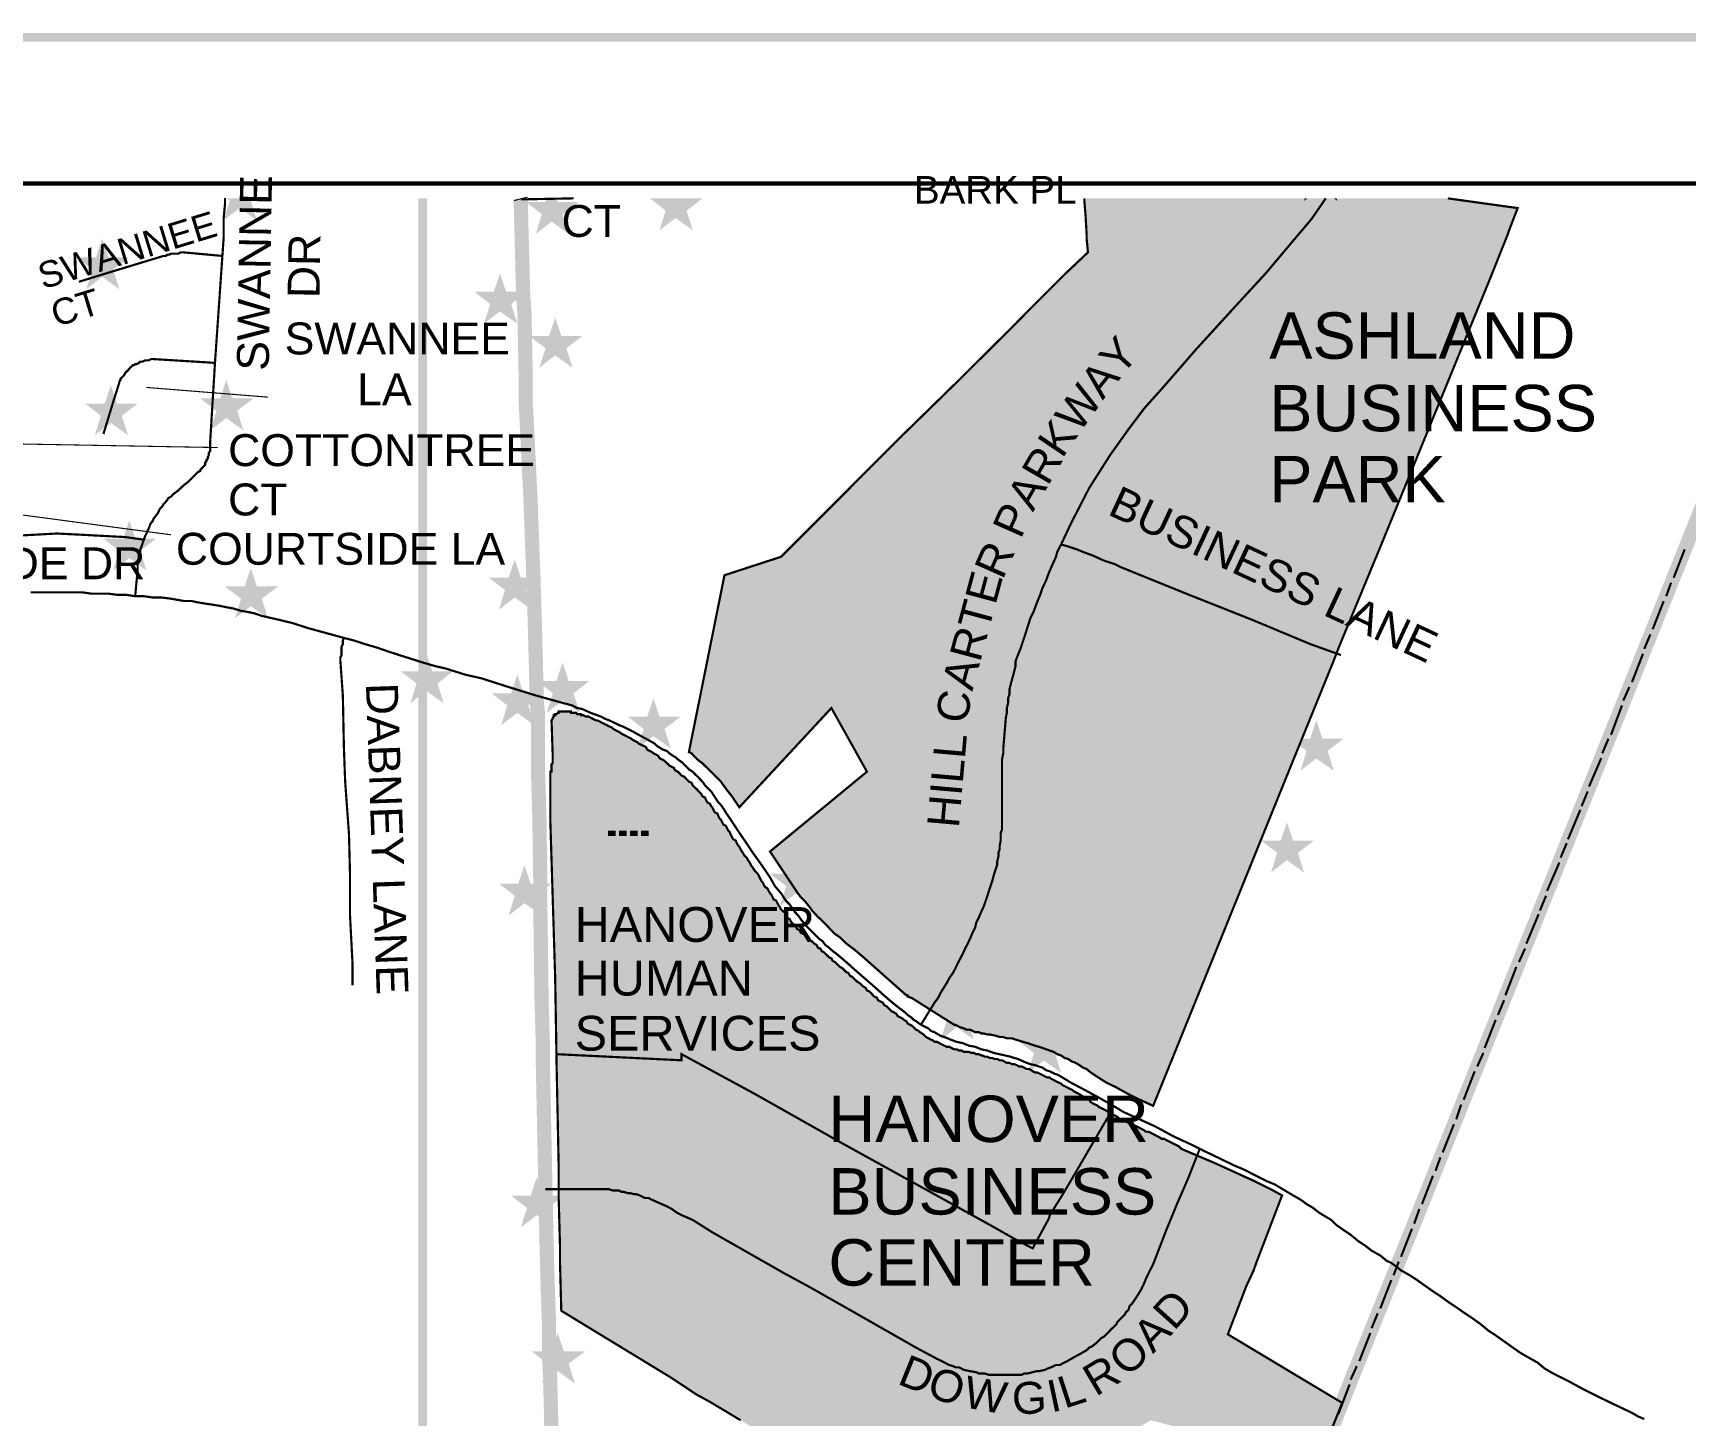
# Model space of a CAD drawing. Header units: millimetres. Extents: x 10 to 1080, y 12 to 847.
# Drawn here: x 327 to 440.9, y 751.7 to 847.1 of the extents above; entities that cross this region are included whole.
import ezdxf

# ---------------------------------------------------------------- set-up
doc = ezdxf.new("R2010")
doc.units = ezdxf.units.MM

msp = doc.modelspace()

# ---------------------------------------------------------------- hatches: boundary and pattern name
at = {"layer": 'H', "linetype": 'CONTINUOUS'}
for points in [[(340.519, 835.484), (340.095, 834.143), (341.207, 834.99), (342.388, 834.143), (341.965, 835.484), (342.177, 835.66), (340.307, 835.66), (340.519, 835.484)], [(364.578, 835.413), (363.132, 835.413), (363.044, 835.66), (362.373, 835.66), (362.285, 835.413), (360.927, 835.413), (362.038, 834.566), (361.615, 833.208), (362.708, 834.055), (363.89, 833.208), (363.467, 834.566), (364.578, 835.413), (364.578, 835.413)], [(373.115, 835.66), (371.687, 835.66), (370.84, 835.66), (369.482, 835.66), (370.575, 834.813), (370.152, 833.455), (371.263, 834.302), (372.445, 833.455), (372.022, 834.813), (373.115, 835.66), (373.115, 835.66)], [(429.348, 834.99), (428.748, 833.455), (428.66, 833.208), (427.478, 830.245), (419.947, 811.777), (417.072, 804.845), (416.648, 803.734), (413.685, 796.466), (404.195, 773.095), (403.102, 773.606), (402.414, 773.942), (401.655, 774.365), (400.985, 774.7), (400.297, 775.123), (400.05, 775.3), (399.785, 775.458), (399.627, 775.635), (399.362, 775.723), (399.115, 775.882), (398.868, 776.058), (398.604, 776.146), (398.357, 776.305), (398.092, 776.393), (397.845, 776.57), (397.598, 776.64), (397.334, 776.817), (397.087, 776.905), (396.822, 776.993), (396.575, 777.064), (396.328, 777.152), (396.064, 777.24), (395.817, 777.328), (395.552, 777.416), (395.217, 777.487), (394.97, 777.575), (394.705, 777.663), (394.458, 777.752), (394.123, 777.752), (393.859, 777.84), (393.612, 777.84), (393.365, 777.91), (392.942, 777.998), (392.765, 777.998), (392.518, 778.087), (392.342, 778.087), (392.165, 778.175), (391.918, 778.175), (391.742, 778.263), (391.583, 778.334), (391.319, 778.334), (391.16, 778.422), (390.895, 778.51), (390.737, 778.598), (390.56, 778.686), (390.472, 778.686), (387.509, 780.538), (387.438, 780.538), (387.35, 780.627), (387.262, 780.627), (387.262, 780.715), (387.174, 780.715), (384.21, 783.343), (383.628, 783.837), (383.275, 784.102), (382.94, 784.348), (382.605, 784.684), (382.27, 784.948), (381.935, 785.283), (381.67, 785.53), (381.335, 785.883), (381.088, 786.13), (380.735, 786.465), (380.488, 786.8), (380.242, 787.153), (379.889, 787.488), (379.642, 787.823), (377.772, 790.61), (384.475, 796.114), (382.005, 800.523), (375.655, 793.662), (375.162, 794.42), (374.809, 794.844), (374.562, 795.196), (374.385, 795.443), (374.138, 795.69), (373.892, 795.955), (373.627, 796.202), (373.38, 796.466), (373.115, 796.713), (372.868, 796.89), (372.622, 797.137), (372.357, 797.384), (372.198, 797.472), (374.65, 809.66), (378.548, 810.93), (387.015, 819.397), (390.895, 823.207), (394.458, 826.77), (395.975, 828.287), (398.092, 830.404), (399.715, 831.938), (399.627, 832.873), (399.627, 833.12), (399.538, 834.39), (399.45, 835.484), (399.45, 835.66), (424.533, 835.66), (429.348, 834.99)], [(414.602, 835.484), (414.831, 835.66), (414.655, 835.66), (414.602, 835.484)], [(416.895, 835.484), (416.842, 835.66), (416.666, 835.66), (416.895, 835.484)], [(421.217, 835.484), (419.77, 835.484), (419.717, 835.66), (418.977, 835.66), (418.924, 835.484), (417.565, 835.484), (418.677, 834.637), (418.253, 833.296), (419.347, 834.143), (420.529, 833.296), (420.105, 834.637), (421.217, 835.484), (421.217, 835.484)], [(333.587, 831.603), (332.14, 831.603), (331.717, 832.873), (331.294, 831.603), (329.935, 831.603), (331.047, 830.756), (330.623, 829.398), (331.717, 830.245), (332.899, 829.398), (332.475, 830.756), (333.587, 831.603), (333.587, 831.603)], [(427.232, 829.733), (425.785, 829.733), (425.362, 831.003), (424.938, 829.733), (423.58, 829.733), (424.692, 828.887), (424.268, 827.528), (425.362, 828.375), (426.544, 827.528), (426.12, 828.887), (427.232, 829.733), (427.232, 829.733)], [(361.015, 829.222), (359.569, 829.222), (359.145, 830.492), (358.722, 829.222), (357.382, 829.222), (358.475, 828.375), (358.052, 827.017), (359.145, 827.864), (360.345, 827.017), (359.922, 828.375), (361.015, 829.222), (361.015, 829.222)], [(415.378, 829.31), (413.932, 829.31), (413.508, 830.58), (413.085, 829.31), (411.727, 829.31), (412.838, 828.463), (412.415, 827.105), (413.508, 827.952), (414.69, 827.105), (414.267, 828.463), (415.378, 829.31), (415.378, 829.31)], [(412.485, 827.864), (411.057, 827.864), (410.633, 829.134), (410.21, 827.864), (408.852, 827.864), (409.945, 827.017), (409.522, 825.676), (410.633, 826.523), (411.815, 825.676), (411.392, 827.017), (412.485, 827.864), (412.485, 827.864)], [(364.825, 826.17), (363.379, 826.17), (362.955, 827.44), (362.532, 826.17), (361.192, 826.17), (362.285, 825.324), (361.862, 823.983), (362.955, 824.83), (364.155, 823.983), (363.732, 825.324), (364.825, 826.17), (364.825, 826.17)], [(342.142, 821.866), (340.695, 821.866), (340.272, 823.136), (339.848, 821.866), (338.49, 821.866), (339.602, 821.02), (339.178, 819.662), (340.272, 820.508), (341.454, 819.662), (341.03, 821.02), (342.142, 821.866), (342.142, 821.866)], [(405.289, 822.448), (403.86, 822.448), (403.437, 823.718), (403.013, 822.448), (401.655, 822.448), (402.749, 821.602), (402.325, 820.244), (403.437, 821.09), (404.618, 820.244), (404.195, 821.602), (405.289, 822.448), (405.289, 822.448)], [(334.169, 821.514), (332.74, 821.514), (332.317, 822.784), (331.893, 821.514), (330.535, 821.514), (331.629, 820.667), (331.205, 819.326), (332.317, 820.173), (333.498, 819.326), (333.075, 820.667), (334.169, 821.514), (334.169, 821.514)], [(402.167, 816.01), (400.72, 816.01), (400.297, 817.28), (399.874, 816.01), (398.515, 816.01), (399.627, 815.164), (399.203, 813.823), (400.297, 814.67), (401.479, 813.823), (401.055, 815.164), (402.167, 816.01), (402.167, 816.01)], [(335.439, 812.2), (334.01, 812.2), (333.587, 813.47), (333.163, 812.2), (331.805, 812.2), (332.899, 811.354), (332.475, 810.013), (333.587, 810.86), (334.768, 810.013), (334.345, 811.354), (335.439, 812.2), (335.439, 812.2)], [(362.038, 809.502), (360.592, 809.502), (360.168, 810.772), (359.745, 809.502), (358.387, 809.502), (359.498, 808.655), (359.075, 807.297), (360.168, 808.143), (361.35, 807.297), (360.927, 808.655), (362.038, 809.502), (362.038, 809.502)], [(406.559, 809.237), (405.13, 809.237), (404.707, 810.507), (404.283, 809.237), (402.925, 809.237), (404.019, 808.39), (403.595, 807.05), (404.707, 807.896), (405.888, 807.05), (405.465, 808.39), (406.559, 809.237), (406.559, 809.237)], [(408.428, 810.172), (406.982, 810.172), (406.559, 811.442), (406.135, 810.172), (404.795, 810.172), (405.888, 809.325), (405.465, 807.967), (406.559, 808.814), (407.758, 807.967), (407.335, 809.325), (408.428, 810.172), (408.428, 810.172)], [(343.835, 808.902), (342.388, 808.902), (341.965, 810.172), (341.542, 808.902), (340.184, 808.902), (341.295, 808.055), (340.872, 806.697), (341.965, 807.544), (343.147, 806.697), (342.724, 808.055), (343.835, 808.902), (343.835, 808.902)], [(399.874, 808.39), (398.445, 808.39), (398.022, 809.66), (397.598, 808.39), (396.24, 808.39), (397.334, 807.544), (396.91, 806.203), (398.022, 807.05), (399.203, 806.203), (398.78, 807.544), (399.874, 808.39), (399.874, 808.39)], [(411.639, 807.208), (410.21, 807.208), (409.787, 808.478), (409.363, 807.208), (408.005, 807.208), (409.099, 806.362), (408.675, 805.004), (409.787, 805.85), (410.968, 805.004), (410.545, 806.362), (411.639, 807.208), (411.639, 807.208)], [(396.399, 806.027), (394.97, 806.027), (394.547, 807.297), (394.123, 806.027), (392.765, 806.027), (393.859, 805.18), (393.435, 803.822), (394.547, 804.668), (395.728, 803.822), (395.305, 805.18), (396.399, 806.027), (396.399, 806.027)], [(415.872, 806.785), (414.443, 806.785), (414.02, 808.055), (413.597, 806.785), (412.238, 806.785), (413.332, 805.938), (412.909, 804.58), (414.02, 805.427), (415.202, 804.58), (414.778, 805.938), (415.872, 806.785), (415.872, 806.785)], [(355.935, 803.063), (354.489, 803.063), (354.065, 804.333), (353.642, 803.063), (352.302, 803.063), (353.395, 802.217), (352.972, 800.858), (354.065, 801.705), (355.265, 800.858), (354.842, 802.217), (355.935, 803.063), (355.935, 803.063)], [(365.337, 802.393), (363.89, 802.393), (363.467, 803.663), (363.044, 802.393), (361.685, 802.393), (362.797, 801.546), (362.373, 800.188), (363.467, 801.035), (364.649, 800.188), (364.225, 801.546), (365.337, 802.393), (365.337, 802.393)], [(403.525, 802.393), (402.078, 802.393), (401.655, 803.663), (401.232, 802.393), (399.874, 802.393), (400.985, 801.546), (400.562, 800.188), (401.655, 801.035), (402.837, 800.188), (402.414, 801.546), (403.525, 802.393), (403.525, 802.393)], [(362.197, 801.546), (360.768, 801.546), (360.345, 802.816), (359.922, 801.546), (358.563, 801.546), (359.657, 800.7), (359.234, 799.342), (360.345, 800.188), (361.527, 799.342), (361.103, 800.7), (362.197, 801.546), (362.197, 801.546)], [(401.232, 772.583), (398.515, 767.927), (397.933, 766.904), (397.087, 765.563), (396.998, 765.298), (395.905, 763.27), (395.058, 763.693), (392.942, 764.875), (382.693, 770.555), (378.619, 772.83), (376.678, 773.942), (371.687, 776.64), (371.687, 776.217), (363.044, 776.64), (362.955, 781.985), (362.62, 792.815), (362.62, 795.267), (362.62, 795.355), (362.62, 795.443), (362.62, 795.532), (362.62, 795.62), (362.62, 795.69), (362.62, 795.778), (362.62, 795.867), (362.62, 795.955), (362.62, 796.043), (362.62, 796.114), (362.708, 796.114), (362.708, 796.202), (362.708, 796.29), (362.708, 796.378), (362.708, 796.466), (362.708, 796.537), (362.708, 796.625), (362.797, 796.713), (362.797, 796.802), (362.797, 796.89), (362.797, 796.96), (362.797, 797.048), (362.797, 797.137), (362.797, 797.225), (362.797, 797.313), (362.797, 797.384), (362.797, 797.472), (362.708, 799.588), (362.708, 799.677), (362.797, 799.765), (362.797, 799.853), (362.885, 799.924), (362.885, 800.012), (362.955, 800.012), (362.955, 800.1), (363.044, 800.1), (363.132, 800.188), (363.22, 800.188), (363.22, 800.276), (363.308, 800.276), (363.379, 800.276), (363.467, 800.276), (363.555, 800.276), (363.643, 800.276), (363.732, 800.276), (363.802, 800.276), (363.89, 800.276), (363.978, 800.276), (364.067, 800.276), (364.067, 800.188), (364.155, 800.188), (364.225, 800.188), (364.314, 800.188), (364.402, 800.188), (364.49, 800.1), (364.578, 800.1), (364.649, 800.1), (364.737, 800.1), (364.737, 800.012), (364.825, 800.012), (364.913, 800.012), (365.072, 799.924), (365.248, 799.924), (365.425, 799.853), (365.584, 799.765), (365.76, 799.677), (365.848, 799.677), (366.007, 799.588), (366.183, 799.5), (366.342, 799.43), (366.518, 799.342), (366.695, 799.253), (366.854, 799.165), (366.942, 799.077), (367.118, 799.006), (367.277, 798.918), (367.453, 798.83), (367.542, 798.742), (367.7, 798.654), (367.877, 798.583), (368.035, 798.495), (368.212, 798.407), (368.3, 798.318), (368.459, 798.23), (368.635, 798.16), (368.723, 798.072), (368.882, 797.983), (369.058, 797.895), (369.235, 797.807), (369.305, 797.648), (369.482, 797.56), (369.658, 797.472), (369.729, 797.384), (369.905, 797.313), (370.082, 797.225), (370.152, 797.048), (370.328, 796.96), (370.505, 796.89), (370.575, 796.802), (370.752, 796.625), (370.84, 796.537), (370.999, 796.466), (371.175, 796.378), (371.175, 796.29), (371.263, 796.202), (371.422, 796.114), (371.51, 796.043), (371.687, 795.867), (371.845, 795.778), (371.934, 795.69), (372.11, 795.532), (372.198, 795.443), (372.357, 795.355), (372.445, 795.196), (372.533, 795.108), (372.692, 794.932), (372.78, 794.844), (372.957, 794.685), (373.045, 794.597), (373.115, 794.42), (373.292, 794.35), (373.38, 794.173), (373.468, 793.997), (373.627, 793.926), (373.715, 793.75), (373.803, 793.662), (373.892, 793.503), (373.962, 793.327), (374.138, 793.238), (374.227, 793.08), (374.315, 792.903), (374.385, 792.815), (374.474, 792.656), (374.562, 792.48), (374.738, 792.392), (374.809, 792.233), (374.897, 792.057), (374.985, 791.968), (375.073, 791.81), (375.162, 791.633), (375.232, 791.457), (375.408, 791.386), (375.497, 791.21), (375.585, 791.034), (375.655, 790.963), (375.744, 790.787), (375.832, 790.61), (375.92, 790.54), (376.008, 790.363), (376.167, 790.187), (376.255, 790.028), (376.343, 789.94), (376.432, 789.764), (376.502, 789.605), (376.59, 789.517), (376.678, 789.34), (376.855, 789.182), (376.925, 789.093), (377.014, 788.917), (377.102, 788.758), (377.19, 788.582), (377.278, 788.494), (377.349, 788.335), (377.437, 788.158), (377.613, 788.07), (377.702, 787.912), (377.772, 787.735), (377.86, 787.647), (377.948, 787.488), (378.037, 787.312), (378.195, 787.224), (378.284, 787.065), (378.372, 786.888), (378.46, 786.8), (378.548, 786.642), (378.707, 786.465), (378.795, 786.377), (378.883, 786.218), (378.972, 786.042), (379.13, 785.954), (379.218, 785.795), (379.307, 785.707), (379.465, 785.53), (379.554, 785.46), (379.642, 785.283), (379.818, 785.195), (379.889, 785.036), (380.065, 784.948), (380.242, 784.86), (380.312, 784.684), (380.4, 784.613), (380.577, 784.525), (380.735, 784.348), (380.824, 784.26), (381, 784.19), (381.088, 784.013), (381.159, 783.925), (381.247, 783.925), (381.335, 783.766), (381.512, 783.678), (381.582, 783.59), (381.758, 783.414), (381.847, 783.343), (382.005, 783.255), (382.094, 783.078), (382.27, 782.99), (382.358, 782.92), (382.517, 782.743), (382.605, 782.655), (382.782, 782.567), (382.94, 782.408), (383.028, 782.32), (383.205, 782.232), (383.275, 782.073), (383.452, 781.985), (383.54, 781.897), (383.699, 781.72), (383.787, 781.65), (383.963, 781.562), (384.122, 781.385), (384.21, 781.297), (384.387, 781.226), (384.475, 781.05), (384.634, 780.962), (384.722, 780.874), (384.898, 780.715), (384.969, 780.627), (385.145, 780.538), (385.233, 780.38), (385.392, 780.292), (385.568, 780.203), (385.657, 780.027), (385.815, 779.956), (385.904, 779.868), (386.08, 779.692), (386.168, 779.604), (386.327, 779.533), (386.503, 779.445), (386.592, 779.268), (386.75, 779.18), (386.927, 779.11), (387.015, 779.022), (387.174, 778.933), (387.262, 778.757), (387.438, 778.686), (387.597, 778.598), (387.685, 778.51), (387.862, 778.334), (388.02, 778.263), (388.108, 778.175), (388.285, 778.087), (388.444, 777.91), (388.532, 777.84), (388.708, 777.752), (388.867, 777.663), (389.043, 777.575), (389.132, 777.487), (389.29, 777.487), (389.467, 777.416), (389.625, 777.328), (389.802, 777.24), (389.978, 777.152), (390.137, 777.152), (390.313, 777.064), (390.472, 776.993), (390.648, 776.993), (390.825, 776.905), (390.984, 776.905), (391.16, 776.817), (391.319, 776.817), (391.495, 776.817), (391.672, 776.728), (391.83, 776.728), (392.007, 776.64), (392.165, 776.64), (392.342, 776.57), (392.43, 776.57), (392.589, 776.482), (392.765, 776.482), (392.942, 776.393), (393.1, 776.393), (393.277, 776.305), (393.435, 776.305), (393.612, 776.217), (393.788, 776.217), (393.947, 776.146), (394.123, 776.058), (394.282, 776.058), (394.458, 775.97), (394.635, 775.97), (394.794, 775.882), (394.97, 775.794), (395.129, 775.794), (395.305, 775.723), (395.482, 775.635), (395.64, 775.635), (395.817, 775.547), (395.905, 775.458), (396.064, 775.37), (396.24, 775.37), (396.399, 775.3), (396.575, 775.212), (396.752, 775.123), (396.91, 775.035), (397.087, 775.035), (397.175, 774.947), (397.334, 774.876), (397.51, 774.788), (397.669, 774.7), (397.845, 774.612), (397.933, 774.524), (398.092, 774.453), (398.268, 774.365), (398.445, 774.277), (398.604, 774.188), (398.692, 774.1), (398.868, 774.03), (399.027, 773.942), (399.203, 773.853), (399.292, 773.765), (399.45, 773.677), (399.627, 773.606), (399.785, 773.518), (399.874, 773.342), (400.05, 773.254), (400.209, 773.183), (400.385, 773.095), (400.473, 773.007), (400.632, 772.918), (400.808, 772.83), (400.985, 772.76), (401.144, 772.672), (401.232, 772.583), (401.232, 772.583)], [(371.598, 799.924), (370.152, 799.924), (369.729, 801.194), (369.305, 799.924), (367.965, 799.924), (369.058, 799.077), (368.635, 797.736), (369.729, 798.583), (370.928, 797.736), (370.505, 799.077), (371.598, 799.924), (371.598, 799.924)], [(417.318, 798.407), (415.872, 798.407), (415.449, 799.677), (415.025, 798.407), (413.685, 798.407), (414.778, 797.56), (414.355, 796.202), (415.449, 797.048), (416.648, 796.202), (416.225, 797.56), (417.318, 798.407), (417.318, 798.407)], [(397.175, 797.736), (395.728, 797.736), (395.305, 799.006), (394.882, 797.736), (393.524, 797.736), (394.635, 796.89), (394.212, 795.532), (395.305, 796.378), (396.487, 795.532), (396.064, 796.89), (397.175, 797.736), (397.175, 797.736)], [(369.482, 792.145), (369.482, 792.233), (368.035, 792.815), (366.518, 792.233), (366.518, 792.145), (369.482, 792.145), (369.482, 792.145)], [(367.965, 792.656), (368.035, 792.568), (367.877, 792.48), (368.035, 792.304), (368.124, 792.48), (368.035, 792.568), (367.965, 792.656), (369.058, 792.304), (366.942, 792.233), (367.965, 792.656), (367.965, 792.656)], [(373.892, 790.963), (372.445, 790.963), (372.022, 792.233), (371.598, 790.963), (370.24, 790.963), (371.352, 790.116), (370.928, 788.758), (372.022, 789.605), (373.204, 788.758), (372.78, 790.116), (373.892, 790.963), (373.892, 790.963)], [(415.29, 791.386), (413.844, 791.386), (413.42, 792.656), (412.997, 791.386), (411.639, 791.386), (412.75, 790.54), (412.327, 789.182), (413.42, 790.028), (414.602, 789.182), (414.179, 790.54), (415.29, 791.386), (415.29, 791.386)], [(366.589, 791.704), (367.118, 791.704), (367.118, 792.057), (366.589, 792.057), (366.589, 791.704)], [(366.695, 790.54), (367.118, 790.54), (367.03, 792.057), (366.765, 792.057), (366.695, 790.54), (366.695, 790.54)], [(367.365, 791.704), (367.877, 791.704), (367.877, 792.057), (367.365, 792.057), (367.365, 791.704)], [(367.453, 790.54), (367.788, 790.54), (367.788, 792.057), (367.542, 792.057), (367.453, 790.54), (367.453, 790.54)], [(368.124, 791.704), (368.635, 791.704), (368.635, 792.057), (368.124, 792.057), (368.124, 791.704)], [(368.212, 790.54), (368.547, 790.54), (368.547, 792.057), (368.212, 792.057), (368.212, 790.54), (368.212, 790.54)], [(368.882, 791.704), (369.394, 791.704), (369.394, 792.057), (368.882, 792.057), (368.882, 791.704)], [(368.97, 790.54), (369.305, 790.54), (369.305, 792.057), (368.97, 792.057), (368.97, 790.54), (368.97, 790.54)], [(366.342, 789.764), (369.658, 789.764), (369.658, 790.116), (366.342, 790.116), (366.342, 789.764)], [(366.518, 790.011), (369.57, 790.011), (369.57, 790.363), (366.518, 790.363), (366.518, 790.011)], [(366.677, 790.187), (369.323, 790.187), (369.323, 790.54), (366.677, 790.54), (366.677, 790.187)], [(381.423, 789.093), (379.977, 789.093), (379.554, 790.363), (379.13, 789.093), (377.772, 789.093), (378.883, 788.247), (378.46, 786.888), (379.554, 787.735), (380.735, 786.888), (380.312, 788.247), (381.423, 789.093), (381.423, 789.093)], [(393.859, 789.005), (392.43, 789.005), (392.007, 790.275), (391.583, 789.005), (390.225, 789.005), (391.319, 788.158), (390.895, 786.8), (392.007, 787.647), (393.188, 786.8), (392.765, 788.158), (393.859, 789.005), (393.859, 789.005)], [(362.708, 788.423), (361.262, 788.423), (360.839, 789.693), (360.415, 788.423), (359.075, 788.423), (360.168, 787.576), (359.745, 786.218), (360.839, 787.065), (362.038, 786.218), (361.615, 787.576), (362.708, 788.423), (362.708, 788.423)], [(367.453, 785.795), (366.007, 785.795), (365.584, 787.065), (365.16, 785.795), (363.802, 785.795), (364.913, 784.948), (364.49, 783.59), (365.584, 784.437), (366.765, 783.59), (366.342, 784.948), (367.453, 785.795), (367.453, 785.795)], [(370.082, 785.195), (368.635, 785.195), (368.212, 786.465), (367.788, 785.195), (366.43, 785.195), (367.542, 784.348), (367.118, 782.99), (368.212, 783.837), (369.394, 782.99), (368.97, 784.348), (370.082, 785.195), (370.082, 785.195)], [(378.46, 782.743), (377.014, 782.743), (376.59, 784.013), (376.167, 782.743), (374.809, 782.743), (375.92, 781.897), (375.497, 780.538), (376.59, 781.385), (377.772, 780.538), (377.349, 781.897), (378.46, 782.743), (378.46, 782.743)], [(392.518, 779.868), (391.072, 779.868), (390.648, 781.138), (390.225, 779.868), (388.867, 779.868), (389.978, 779.022), (389.555, 777.663), (390.648, 778.51), (391.83, 777.663), (391.407, 779.022), (392.518, 779.868), (392.518, 779.868)], [(396.752, 780.027), (395.305, 780.027), (394.882, 781.297), (394.458, 780.027), (393.1, 780.027), (394.212, 779.18), (393.788, 777.84), (394.882, 778.686), (396.064, 777.84), (395.64, 779.18), (396.752, 780.027), (396.752, 780.027)], [(382.094, 778.263), (380.665, 778.263), (380.242, 779.533), (379.818, 778.263), (378.46, 778.263), (379.554, 777.416), (379.13, 776.058), (380.242, 776.905), (381.423, 776.058), (381, 777.416), (382.094, 778.263), (382.094, 778.263)], [(398.515, 777.575), (397.087, 777.575), (396.663, 778.845), (396.24, 777.575), (394.882, 777.575), (395.975, 776.728), (395.552, 775.37), (396.663, 776.217), (397.845, 775.37), (397.422, 776.728), (398.515, 777.575), (398.515, 777.575)], [(401.232, 772.583), (401.408, 772.495), (401.567, 772.407), (401.743, 772.336), (401.832, 772.248), (401.99, 772.16), (402.167, 772.072), (402.325, 771.984), (402.502, 771.913), (402.678, 771.913), (402.749, 771.825), (402.925, 771.737), (403.102, 771.648), (403.26, 771.56), (403.437, 771.49), (403.595, 771.402), (403.684, 771.313), (403.86, 771.313), (404.019, 771.225), (404.195, 771.137), (404.372, 771.066), (404.53, 770.978), (404.707, 770.89), (404.795, 770.802), (404.954, 770.802), (405.13, 770.714), (405.289, 770.643), (405.977, 770.29), (406.135, 770.132), (408.517, 769.108), (411.145, 767.927), (412.327, 767.327), (413.085, 766.904), (411.304, 762.247), (411.145, 761.753), (410.633, 760.642), (409.61, 758.014), (409.363, 757.343), (417.23, 752.598), (415.537, 748.365), (414.69, 748.63), (408.605, 750.235), (404.019, 751.417), (399.627, 748.788), (398.868, 748.365), (397.245, 747.43), (396.575, 747.007), (394.705, 745.913), (392.765, 744.82), (390.137, 743.373), (389.555, 743.038), (383.875, 746.425), (375.744, 751.417), (373.627, 752.687), (372.692, 753.198), (370.928, 754.38), (363.379, 758.948), (363.308, 762.247), (363.308, 763.358), (363.22, 766.657), (363.22, 768.597), (363.22, 768.685), (363.22, 768.773), (363.044, 776.393), (363.044, 776.64), (371.687, 776.217), (371.687, 776.64), (376.678, 773.942), (378.619, 772.83), (382.693, 770.555), (392.942, 764.875), (395.058, 763.693), (395.905, 763.27), (396.998, 765.298), (397.087, 765.563), (397.933, 766.904), (398.515, 767.927), (401.232, 772.583), (401.232, 772.583)], [(368.547, 768.773), (367.118, 768.773), (366.695, 770.043), (366.272, 768.773), (364.913, 768.773), (366.007, 767.927), (365.584, 766.568), (366.695, 767.415), (367.877, 766.568), (367.453, 767.927), (368.547, 768.773), (368.547, 768.773)], [(363.555, 766.904), (362.109, 766.904), (361.685, 768.174), (361.262, 766.904), (359.922, 766.904), (361.015, 766.057), (360.592, 764.716), (361.685, 765.563), (362.885, 764.716), (362.462, 766.057), (363.555, 766.904), (363.555, 766.904)], [(374.315, 765.052), (372.868, 765.052), (372.445, 766.322), (372.022, 765.052), (370.664, 765.052), (371.775, 764.205), (371.352, 762.847), (372.445, 763.693), (373.627, 762.847), (373.204, 764.205), (374.315, 765.052), (374.315, 765.052)], [(408.182, 764.875), (406.735, 764.875), (406.312, 766.145), (405.888, 764.875), (404.53, 764.875), (405.642, 764.028), (405.218, 762.67), (406.312, 763.517), (407.494, 762.67), (407.07, 764.028), (408.182, 764.875), (408.182, 764.875)], [(383.699, 759.883), (382.27, 759.883), (381.847, 761.153), (381.423, 759.883), (380.065, 759.883), (381.159, 759.037), (380.735, 757.678), (381.847, 758.525), (383.028, 757.678), (382.605, 759.037), (383.699, 759.883), (383.699, 759.883)], [(403.772, 757.432), (402.325, 757.432), (401.902, 758.702), (401.479, 757.432), (400.138, 757.432), (401.232, 756.585), (400.808, 755.227), (401.902, 756.073), (403.102, 755.227), (402.678, 756.585), (403.772, 757.432), (403.772, 757.432)], [(365.002, 756.162), (363.555, 756.162), (363.132, 757.432), (362.708, 756.162), (361.35, 756.162), (362.462, 755.315), (362.038, 753.957), (363.132, 754.803), (364.314, 753.957), (363.89, 755.315), (365.002, 756.162), (365.002, 756.162)], [(393.277, 754.715), (391.83, 754.715), (391.407, 755.985), (390.984, 754.715), (389.625, 754.715), (390.737, 753.868), (390.313, 752.51), (391.407, 753.357), (392.589, 752.51), (392.165, 753.868), (393.277, 754.715), (393.277, 754.715)]]:
    msp.add_hatch(color=256, dxfattribs=at).paths.add_polyline_path(points)

# ---------------------------------------------------------------- linework, layer by layer
at = {"layer": 'P'}
for points, const_width in [([(16.157, 12.118), (16.157, 846.755), (1080.082, 846.755), (1080.082, 12.118), (16.157, 12.118)], 0.602), ([(42.245, 29.475), (42.245, 836.683), (948.002, 836.683), (948.002, 29.475), (42.245, 29.475), (42.245, 29.475)], 0.301), ([(340.184, 835.66), (340.184, 835.678), (340.184, 835.237), (340.095, 834.319), (340.095, 833.896), (340.095, 833.473), (340.095, 832.961), (340.007, 831.691)], 0.151), ([(569.965, 835.66), (569.965, 762.265), (569.965, 654.138), (461.927, 654.138), (353.818, 654.138), (353.818, 762.265), (353.818, 835.66)], 0.602), ([(353.818, 835.66), (353.818, 762.265), (353.818, 654.138)], 0.602), ([(360.574, 835.66), (360.592, 835.589)], 0.978), ([(360.592, 835.589), (360.592, 835.078), (360.751, 828.887), (360.839, 827.793), (360.927, 823.225), (360.927, 821.619), (361.086, 818.392), (361.262, 814.758), (361.509, 807.985), (361.685, 801.37)], 0.978), ([(360.592, 835.589), (364.225, 835.66)], 0.151), ([(424.515, 835.66), (429.331, 834.99), (428.748, 833.473), (428.66, 833.208), (427.478, 830.245), (419.929, 811.795), (417.054, 804.845), (416.631, 803.751), (413.667, 796.466), (404.195, 773.095), (403.084, 773.606), (402.414, 773.942), (401.655, 774.365), (400.967, 774.7), (400.297, 775.123), (400.032, 775.3), (399.785, 775.476), (399.609, 775.635), (399.362, 775.723), (399.115, 775.899), (398.851, 776.058), (398.604, 776.146), (398.339, 776.323), (398.092, 776.393), (397.845, 776.57), (397.581, 776.658), (397.334, 776.817), (397.069, 776.905), (396.822, 776.993), (396.575, 777.081), (396.311, 777.169), (396.064, 777.24), (395.799, 777.328), (395.552, 777.416), (395.217, 777.505), (394.952, 777.593), (394.705, 777.663), (394.458, 777.752), (394.106, 777.752), (393.859, 777.84), (393.612, 777.84), (393.347, 777.928), (392.924, 778.016), (392.765, 778.016), (392.501, 778.087), (392.342, 778.087), (392.165, 778.175), (391.918, 778.175), (391.742, 778.263), (391.566, 778.351), (391.319, 778.351), (391.142, 778.439), (390.895, 778.51), (390.719, 778.598), (390.56, 778.686), (390.472, 778.686), (387.509, 780.556), (387.421, 780.556), (387.332, 780.627), (387.262, 780.627), (387.262, 780.715), (387.174, 780.715), (384.21, 783.343), (383.611, 783.855), (383.275, 784.102), (382.94, 784.366), (382.605, 784.701), (382.252, 784.948), (381.917, 785.283), (381.67, 785.548), (381.335, 785.883), (381.071, 786.13), (380.735, 786.483), (380.488, 786.818), (380.224, 787.153), (379.889, 787.488), (379.642, 787.823), (377.772, 790.628), (384.457, 796.131), (382.005, 800.523), (375.655, 793.679), (375.144, 794.438), (374.809, 794.861), (374.562, 795.196), (374.385, 795.443), (374.138, 795.708), (373.874, 795.955), (373.627, 796.219), (373.362, 796.466), (373.115, 796.713), (372.868, 796.89), (372.604, 797.137), (372.357, 797.401), (372.181, 797.489), (374.632, 809.678), (378.531, 810.948), (386.997, 819.415), (390.895, 823.225), (394.458, 826.77), (395.975, 828.305), (398.092, 830.421), (399.697, 831.938), (399.609, 832.873), (399.609, 833.12), (399.538, 834.39), (399.45, 835.501), (399.45, 835.66)], 0.151), ([(450.48, 835.66), (447.798, 828.728), (422.222, 765.052), (418.165, 754.98), (414.849, 746.689), (411.886, 739.228), (408.922, 732.208), (406.135, 724.835), (401.655, 713.828), (397.757, 704.356), (396.734, 701.728), (394.882, 696.895), (392.677, 691.568), (388.867, 681.831), (384.634, 671.16), (380.065, 659.977)], 0.978), ([(416.101, 835.66), (416.048, 835.589), (415.114, 834.231), (413.755, 832.626), (411.974, 830.509), (409.945, 828.305), (407.158, 825.253), (404.954, 822.713), (403.595, 821.196), (402.502, 819.75), (401.232, 817.968), (399.785, 815.693), (398.515, 813.223), (397.845, 811.795)], 0.151), ([(340.007, 831.691), (337.308, 831.938), (337.132, 831.938), (336.956, 831.85), (336.885, 831.85), (336.709, 831.85), (336.621, 831.85), (336.462, 831.85), (336.374, 831.779), (336.197, 831.779), (336.109, 831.691), (335.95, 831.691), (332.052, 830.509), (330.112, 829.91)], 0.151), ([(340.007, 831.691), (339.496, 824.318)], 0.151), ([(339.496, 824.318), (335.192, 824.583), (335.104, 824.583), (334.927, 824.495), (334.839, 824.495), (334.768, 824.495), (334.68, 824.495), (334.504, 824.406), (334.416, 824.406), (334.345, 824.406), (334.257, 824.318), (334.081, 824.23), (333.992, 824.23), (333.922, 824.159), (333.834, 824.159), (333.745, 824.071), (333.657, 823.983), (333.569, 823.895), (333.498, 823.807), (333.322, 823.648), (333.234, 823.472), (333.146, 823.383), (333.075, 823.313), (332.987, 823.225), (332.987, 823.136), (332.899, 823.048), (332.899, 822.96), (332.475, 821.619), (331.805, 819.415)], 0.151), ([(339.496, 824.318), (339.161, 818.815), (339.161, 818.727), (339.161, 818.568), (339.161, 818.48), (339.161, 818.392), (339.161, 818.233), (339.072, 818.145), (339.072, 818.056), (339.072, 817.968), (339.002, 817.809), (339.002, 817.721), (338.914, 817.633), (338.914, 817.545), (338.825, 817.457), (338.825, 817.298), (338.737, 817.21), (338.578, 817.033), (338.49, 816.963), (338.49, 816.875), (338.314, 816.786), (337.979, 816.451), (337.644, 816.116), (337.308, 815.852), (336.956, 815.516), (336.621, 815.269), (336.462, 815.093), (336.285, 815.005), (336.197, 814.846), (336.038, 814.67), (335.95, 814.582), (335.862, 814.423), (335.686, 814.246), (335.615, 814.07), (335.527, 813.911), (335.262, 813.576), (335.192, 813.4), (335.104, 813.312), (335.015, 813.153), (334.927, 812.888), (334.839, 812.729), (334.768, 812.553), (334.68, 812.377), (334.592, 812.13)], 0.151), ([(343.147, 821.955), (334.768, 822.625)], 0.075), ([(339.672, 818.48), (326.037, 818.727)], 0.075), ([(336.462, 812.465), (317.412, 815.005)], 0.075), ([(323.497, 812.218), (323.832, 812.306), (326.972, 812.465), (328.577, 812.553), (330.359, 812.465), (333.322, 812.306), (334.592, 812.13)], 0.151), ([(334.592, 812.13), (334.504, 811.883), (334.416, 811.618), (334.345, 811.459), (334.345, 811.283), (334.257, 811.107), (334.257, 810.86), (334.257, 810.683), (334.169, 810.525), (334.169, 810.26), (334.169, 810.101), (333.992, 808.232)], 0.151), ([(388.179, 778.686), (389.114, 780.203), (389.378, 780.556), (389.537, 780.891), (389.961, 781.562), (390.137, 781.897), (390.384, 782.249), (390.56, 782.585), (390.719, 782.92), (390.895, 783.255), (391.072, 783.59), (391.231, 783.943), (391.407, 784.278), (391.566, 784.613), (391.742, 785.036), (391.918, 785.372), (391.989, 785.707), (392.165, 786.059), (392.342, 786.483), (392.501, 786.818), (392.589, 787.065), (392.677, 787.329), (392.765, 787.576), (392.836, 787.823), (392.924, 788.088), (393.012, 788.335), (393.1, 788.599), (393.188, 788.935), (393.259, 789.182), (393.347, 789.446), (393.435, 789.693), (393.435, 789.94), (393.524, 790.293), (393.524, 790.54), (393.612, 790.787), (393.612, 791.051), (393.682, 791.386), (393.682, 791.633), (393.682, 791.898), (393.771, 792.145), (393.771, 792.48), (393.771, 792.745), (393.771, 792.992), (393.771, 793.256), (393.771, 793.591), (393.771, 793.926), (393.771, 794.35), (393.771, 794.685), (393.771, 795.108), (393.771, 795.443), (393.771, 795.867), (393.771, 796.219), (393.771, 796.643), (393.771, 796.978), (393.859, 797.401), (393.859, 797.736), (394.035, 799.853), (394.106, 800.188), (394.106, 800.523), (394.194, 800.876), (394.194, 801.211), (394.282, 801.458), (394.282, 801.793), (394.37, 802.146), (394.458, 802.481), (394.529, 802.728), (394.617, 803.063), (394.705, 803.416), (394.705, 803.751), (394.794, 803.998), (395.041, 804.598), (395.376, 805.603), (395.728, 806.715), (395.975, 807.226), (396.152, 807.72), (396.399, 808.32), (396.575, 808.831), (396.822, 809.343), (396.998, 809.837), (397.492, 810.948), (397.581, 811.283), (397.845, 811.795)], 0.151), ([(397.845, 811.795), (398.18, 811.706), (398.939, 811.459), (399.362, 811.283), (400.032, 811.036), (400.808, 810.683), (401.567, 810.436), (401.902, 810.26), (406.471, 808.408), (410.968, 806.626), (415.025, 804.933), (417.142, 804.175)], 0.151), ([(440.849, 811.459), (440.09, 809.502)], 0.151), ([(326.796, 808.496), (327.395, 808.496), (327.995, 808.496), (328.577, 808.496), (329.177, 808.496), (329.759, 808.496), (330.359, 808.496), (330.958, 808.408), (331.629, 808.408), (332.14, 808.408), (332.811, 808.32), (333.41, 808.32), (333.992, 808.232)], 0.151), ([(333.992, 808.232), (334.592, 808.232), (335.192, 808.143), (335.774, 808.143), (336.374, 808.073), (336.885, 807.985), (337.379, 807.896), (337.891, 807.896), (338.314, 807.808), (338.825, 807.72), (339.337, 807.649), (339.848, 807.561), (340.272, 807.473), (340.766, 807.385), (341.277, 807.226), (341.789, 807.138), (342.212, 807.05), (342.724, 806.873), (343.817, 806.626), (344.84, 806.379), (345.934, 806.027), (348.386, 805.356)], 0.151), ([(439.914, 809.166), (439.579, 808.232)], 0.151), ([(439.402, 807.896), (438.644, 805.956)], 0.151), ([(348.386, 805.356), (348.315, 805.18), (348.315, 805.109), (348.315, 804.933), (348.227, 804.757), (348.227, 804.598), (348.227, 804.422), (348.227, 804.333), (348.227, 804.175), (348.139, 803.998), (348.139, 803.839), (348.315, 801.37), (348.386, 797.825), (348.474, 795.443), (348.738, 791.81), (348.809, 789.023), (348.809, 788.176), (348.809, 786.218), (348.985, 782.832), (348.985, 782.408), (348.985, 781.403)], 0.151), ([(348.386, 805.356), (349.074, 805.18), (349.832, 804.933), (350.679, 804.686), (351.437, 804.422), (352.196, 804.175), (353.042, 803.91), (353.818, 803.663), (354.665, 803.416), (355.424, 803.24), (356.782, 802.816), (357.875, 802.569), (359.745, 801.97), (361.685, 801.37)], 0.151), ([(438.485, 805.603), (438.062, 804.598)], 0.151), ([(437.974, 804.263), (437.215, 802.305)], 0.151), ([(361.685, 801.37), (361.685, 801.035), (361.774, 800.1), (361.774, 796.131), (361.862, 793.256), (361.932, 788.511), (361.932, 786.906), (362.021, 780.292), (362.109, 777.328), (362.109, 777.169), (362.109, 775.97), (362.285, 767.345)], 0.978), ([(361.685, 801.37), (363.467, 800.876), (363.802, 800.788), (364.137, 800.7), (364.472, 800.523), (364.825, 800.453), (365.407, 800.188), (366.095, 799.941), (366.43, 799.765), (366.677, 799.677), (367.012, 799.518), (367.365, 799.342), (367.612, 799.253), (368.282, 798.918), (368.882, 798.583), (369.217, 798.407), (369.817, 798.072), (369.976, 797.913), (370.399, 797.648), (370.664, 797.56), (370.822, 797.401), (371.087, 797.225), (371.246, 797.137), (371.422, 796.978), (371.669, 796.802), (371.845, 796.643), (372.022, 796.466), (372.181, 796.29), (372.445, 796.131), (372.604, 795.955), (372.78, 795.796), (372.939, 795.62), (373.115, 795.443), (373.292, 795.196), (373.451, 795.02), (373.715, 794.773), (373.874, 794.526), (374.05, 794.262), (374.209, 794.015), (374.385, 793.838), (374.562, 793.591), (374.721, 793.327), (375.232, 792.568), (375.567, 792.057), (375.902, 791.563), (376.255, 791.051), (376.59, 790.54), (377.261, 789.605), (377.772, 788.846), (378.107, 788.247), (378.531, 787.753), (378.866, 787.241), (379.13, 786.977), (379.465, 786.483), (379.712, 786.218), (379.889, 785.971), (380.224, 785.548), (380.488, 785.283), (380.735, 785.036), (380.912, 784.86), (381.159, 784.613), (381.406, 784.437), (381.582, 784.19), (381.829, 784.013), (382.094, 783.766), (382.341, 783.59), (383.028, 783.008), (383.699, 782.408), (384.369, 781.826), (385.057, 781.226), (385.727, 780.627), (386.415, 780.045), (387.085, 779.533), (387.262, 779.357), (387.509, 779.198), (387.685, 779.022), (387.844, 778.933), (388.179, 778.686)], 0.151), ([(437.039, 801.97), (436.615, 801.035)], 0.151), ([(401.232, 772.583), (398.515, 767.927), (397.916, 766.921), (397.069, 765.563), (396.998, 765.316), (395.887, 763.27), (395.041, 763.693), (392.924, 764.893), (382.676, 770.555), (378.619, 772.848), (376.678, 773.942), (371.669, 776.658), (371.669, 776.235), (363.044, 776.658), (362.955, 781.985), (362.62, 792.833), (362.62, 795.285), (362.62, 795.373), (362.62, 795.443), (362.62, 795.532), (362.62, 795.62), (362.62, 795.708), (362.62, 795.796), (362.62, 795.867), (362.62, 795.955), (362.62, 796.043), (362.62, 796.131), (362.708, 796.131), (362.708, 796.219), (362.708, 796.29), (362.708, 796.378), (362.708, 796.466), (362.708, 796.555), (362.708, 796.643), (362.779, 796.713), (362.779, 796.802), (362.779, 796.89), (362.779, 796.978), (362.779, 797.066), (362.779, 797.137), (362.779, 797.225), (362.779, 797.313), (362.779, 797.401), (362.779, 797.489), (362.708, 799.606), (362.708, 799.677), (362.779, 799.765), (362.779, 799.853), (362.867, 799.941), (362.867, 800.029), (362.955, 800.029), (362.955, 800.1), (363.044, 800.1), (363.132, 800.188), (363.202, 800.188), (363.202, 800.276), (363.291, 800.276), (363.379, 800.276), (363.467, 800.276), (363.555, 800.276), (363.626, 800.276), (363.714, 800.276), (363.802, 800.276), (363.89, 800.276), (363.978, 800.276), (364.049, 800.276), (364.049, 800.188), (364.137, 800.188), (364.225, 800.188), (364.314, 800.188), (364.402, 800.188), (364.472, 800.1), (364.561, 800.1), (364.649, 800.1), (364.737, 800.1), (364.737, 800.029), (364.825, 800.029), (364.896, 800.029), (365.072, 799.941), (365.248, 799.941), (365.407, 799.853), (365.584, 799.765), (365.742, 799.677), (365.831, 799.677), (366.007, 799.606), (366.166, 799.518), (366.342, 799.43), (366.518, 799.342), (366.677, 799.253), (366.854, 799.183), (366.942, 799.095), (367.101, 799.006), (367.277, 798.918), (367.436, 798.83), (367.524, 798.759), (367.7, 798.671), (367.859, 798.583), (368.035, 798.495), (368.212, 798.407), (368.282, 798.336), (368.459, 798.248), (368.635, 798.16), (368.706, 798.072), (368.882, 797.983), (369.058, 797.913), (369.217, 797.825), (369.305, 797.648), (369.482, 797.56), (369.641, 797.489), (369.729, 797.401), (369.905, 797.313), (370.064, 797.225), (370.152, 797.066), (370.328, 796.978), (370.487, 796.89), (370.575, 796.802), (370.752, 796.643), (370.822, 796.555), (370.999, 796.466), (371.175, 796.378), (371.175, 796.29), (371.246, 796.219), (371.422, 796.131), (371.51, 796.043), (371.669, 795.867), (371.845, 795.796), (371.934, 795.708), (372.092, 795.532), (372.181, 795.443), (372.357, 795.373), (372.445, 795.196), (372.516, 795.108), (372.692, 794.949), (372.78, 794.861), (372.939, 794.685), (373.027, 794.597), (373.115, 794.438), (373.292, 794.35), (373.362, 794.173), (373.451, 794.015), (373.627, 793.926), (373.715, 793.75), (373.786, 793.679), (373.874, 793.503), (373.962, 793.327), (374.138, 793.256), (374.209, 793.08), (374.297, 792.903), (374.385, 792.833), (374.474, 792.656), (374.562, 792.48), (374.721, 792.409), (374.809, 792.233), (374.897, 792.057), (374.985, 791.986), (375.056, 791.81), (375.144, 791.633), (375.232, 791.475), (375.408, 791.386), (375.479, 791.21), (375.567, 791.051), (375.655, 790.963), (375.744, 790.787), (375.832, 790.628), (375.902, 790.54), (375.991, 790.363), (376.167, 790.205), (376.255, 790.028), (376.326, 789.94), (376.414, 789.781), (376.502, 789.605), (376.59, 789.517), (376.678, 789.358), (376.837, 789.182), (376.925, 789.093), (377.014, 788.935), (377.102, 788.758), (377.172, 788.599), (377.261, 788.511), (377.349, 788.335), (377.437, 788.176), (377.596, 788.088), (377.684, 787.912), (377.772, 787.753), (377.86, 787.665), (377.948, 787.488), (378.019, 787.329), (378.195, 787.241), (378.284, 787.065), (378.372, 786.906), (378.442, 786.818), (378.531, 786.642), (378.707, 786.483), (378.795, 786.395), (378.866, 786.218), (378.954, 786.059), (379.13, 785.971), (379.218, 785.795), (379.289, 785.707), (379.465, 785.548), (379.554, 785.46), (379.642, 785.283), (379.801, 785.213), (379.889, 785.036), (380.065, 784.948), (380.224, 784.86), (380.312, 784.701), (380.4, 784.613), (380.559, 784.525), (380.735, 784.366), (380.824, 784.278), (380.982, 784.19), (381.071, 784.013), (381.159, 783.943), (381.247, 783.943), (381.335, 783.766), (381.494, 783.678), (381.582, 783.59), (381.758, 783.431), (381.829, 783.343), (382.005, 783.255), (382.094, 783.096), (382.252, 783.008), (382.341, 782.92), (382.517, 782.743), (382.605, 782.673), (382.764, 782.585), (382.94, 782.408), (383.028, 782.32), (383.187, 782.249), (383.275, 782.073), (383.452, 781.985), (383.522, 781.897), (383.699, 781.738), (383.787, 781.65), (383.946, 781.562), (384.122, 781.403), (384.21, 781.315), (384.369, 781.226), (384.457, 781.05), (384.634, 780.979), (384.722, 780.891), (384.881, 780.715), (384.969, 780.627), (385.145, 780.556), (385.216, 780.38), (385.392, 780.292), (385.568, 780.203), (385.639, 780.045), (385.815, 779.956), (385.904, 779.868), (386.062, 779.709), (386.151, 779.621), (386.327, 779.533), (386.486, 779.445), (386.574, 779.286), (386.75, 779.198), (386.909, 779.11), (386.997, 779.022), (387.174, 778.933), (387.262, 778.775), (387.421, 778.686), (387.597, 778.598), (387.685, 778.51), (387.844, 778.351), (388.02, 778.263), (388.108, 778.175), (388.267, 778.087), (388.444, 777.928), (388.532, 777.84), (388.691, 777.752), (388.867, 777.663), (389.026, 777.593), (389.114, 777.505), (389.29, 777.505), (389.449, 777.416), (389.625, 777.328), (389.802, 777.24), (389.961, 777.169), (390.137, 777.169), (390.296, 777.081), (390.472, 776.993), (390.648, 776.993), (390.807, 776.905), (390.984, 776.905), (391.142, 776.817), (391.319, 776.817), (391.495, 776.817), (391.654, 776.746), (391.83, 776.746), (391.989, 776.658), (392.165, 776.658), (392.342, 776.57), (392.412, 776.57), (392.589, 776.482), (392.765, 776.482), (392.924, 776.393), (393.1, 776.393), (393.259, 776.323), (393.435, 776.323), (393.612, 776.235), (393.771, 776.235), (393.947, 776.146), (394.106, 776.058), (394.282, 776.058), (394.458, 775.97), (394.617, 775.97), (394.794, 775.899), (394.952, 775.811), (395.129, 775.811), (395.305, 775.723), (395.464, 775.635), (395.64, 775.635), (395.799, 775.547), (395.887, 775.476), (396.064, 775.388), (396.222, 775.388), (396.399, 775.3), (396.575, 775.212), (396.734, 775.123), (396.91, 775.053), (397.069, 775.053), (397.157, 774.965), (397.334, 774.876), (397.492, 774.788), (397.669, 774.7), (397.845, 774.629), (397.916, 774.541), (398.092, 774.453), (398.268, 774.365), (398.427, 774.277), (398.604, 774.206), (398.692, 774.118), (398.851, 774.03), (399.027, 773.942), (399.186, 773.853), (399.274, 773.783), (399.45, 773.695), (399.609, 773.606), (399.785, 773.518), (399.874, 773.359), (400.032, 773.271), (400.209, 773.183), (400.385, 773.095), (400.456, 773.007), (400.632, 772.936), (400.808, 772.848), (400.967, 772.76), (401.144, 772.672), (401.232, 772.583), (401.232, 772.583)], 0.151), ([(436.527, 800.7), (435.769, 798.671)], 0.151), ([(435.592, 798.407), (435.169, 797.401)], 0.151), ([(435.098, 797.066), (434.252, 795.108)], 0.151), ([(434.164, 794.773), (433.74, 793.75)], 0.151), ([(433.652, 793.503), (432.805, 791.475)], 0.151), ([(432.717, 791.21), (432.294, 790.205)], 0.151), ([(432.206, 789.869), (431.359, 787.912)], 0.151), ([(431.288, 787.576), (430.865, 786.553)], 0.151), ([(430.777, 786.306), (429.93, 784.278)], 0.151), ([(429.842, 783.943), (429.419, 783.008)], 0.151), ([(429.242, 782.673), (428.484, 780.715)], 0.151), ([(428.396, 780.38), (427.972, 779.357)], 0.151), ([(388.179, 778.686), (388.532, 778.51), (388.691, 778.439), (388.867, 778.263), (389.114, 778.175), (389.378, 778.016), (389.537, 777.928), (389.802, 777.84), (390.225, 777.663), (390.648, 777.505), (391.072, 777.416), (391.495, 777.24), (391.918, 777.169), (392.342, 776.993), (392.765, 776.905), (393.188, 776.746), (394.37, 776.482), (394.617, 776.393), (394.882, 776.323), (395.464, 776.058), (395.728, 775.97), (396.064, 775.899), (396.311, 775.811), (396.575, 775.723), (396.822, 775.547), (397.069, 775.476), (397.422, 775.3), (397.669, 775.212), (398.515, 774.7), (399.45, 774.206), (400.385, 773.695), (401.302, 773.183), (402.149, 772.672), (403.084, 772.248), (404.354, 771.666), (405.624, 770.978), (406.735, 770.467)], 0.151), ([(427.814, 779.022), (427.055, 777.081)], 0.151), ([(375.744, 751.417), (373.627, 752.687), (372.692, 753.198), (370.911, 754.38), (363.379, 758.966), (363.291, 762.265), (363.291, 763.358), (363.202, 766.657), (363.202, 768.615), (363.202, 768.703), (363.202, 768.773), (363.044, 776.393), (363.044, 776.658), (371.669, 776.235), (371.669, 776.658), (376.678, 773.942), (378.619, 772.848), (382.676, 770.555), (392.924, 764.893), (395.041, 763.693), (395.887, 763.27), (396.998, 765.316), (397.069, 765.563), (397.916, 766.921), (398.515, 767.927), (401.232, 772.583), (401.232, 772.583)], 0.151), ([(426.967, 776.746), (426.544, 775.811)], 0.151), ([(426.367, 775.476), (425.609, 773.518)], 0.151), ([(425.432, 773.183), (425.097, 772.16)], 0.151), ([(401.232, 772.583), (401.391, 772.513), (401.567, 772.425), (401.726, 772.336), (401.814, 772.248), (401.99, 772.16), (402.149, 772.089), (402.325, 772.001), (402.502, 771.913), (402.661, 771.913), (402.749, 771.825), (402.925, 771.737), (403.084, 771.666), (403.26, 771.578), (403.419, 771.49), (403.595, 771.402), (403.684, 771.313), (403.842, 771.313), (404.019, 771.243), (404.195, 771.155), (404.354, 771.066), (404.53, 770.978), (404.689, 770.89), (404.777, 770.819), (404.954, 770.819), (405.112, 770.731), (405.289, 770.643), (405.959, 770.308), (406.135, 770.132), (408.499, 769.126), (411.127, 767.927), (412.309, 767.345), (413.085, 766.921), (411.304, 762.265), (411.127, 761.753), (410.616, 760.659), (409.61, 758.031), (409.346, 757.343), (417.23, 752.616), (415.537, 748.383)], 0.151), ([(424.938, 771.825), (424.162, 769.885)], 0.151), ([(362.285, 767.345), (366.254, 767.345), (366.518, 767.345), (366.677, 767.345), (366.942, 767.256), (367.101, 767.256), (367.365, 767.256), (367.524, 767.168), (367.7, 767.168), (367.947, 767.08), (368.124, 767.08), (368.371, 767.009), (368.547, 767.009), (368.794, 766.921), (368.97, 766.833), (369.129, 766.745), (369.394, 766.745), (369.552, 766.657), (369.905, 766.498), (370.664, 766.163), (370.999, 765.986), (371.334, 765.739), (371.669, 765.563), (372.445, 765.228), (373.115, 764.805), (373.786, 764.381), (378.707, 761.577), (380.559, 760.571), (383.699, 758.79), (387.844, 756.426), (389.29, 755.65), (389.625, 755.491), (389.961, 755.315), (390.137, 755.227), (390.384, 755.156), (390.56, 755.068), (390.807, 755.068), (391.142, 754.892), (391.566, 754.803), (391.989, 754.733), (392.165, 754.645), (392.589, 754.645), (392.836, 754.556), (393.012, 754.556), (393.435, 754.556), (393.612, 754.556), (393.859, 754.556), (394.282, 754.556), (394.705, 754.556), (394.882, 754.556), (395.129, 754.556), (395.305, 754.645), (395.552, 754.645), (395.887, 754.733), (396.152, 754.803), (396.311, 754.803), (396.734, 754.892), (396.91, 754.98), (397.157, 755.068), (397.492, 755.227), (397.757, 755.227), (397.916, 755.315), (398.268, 755.491), (398.692, 755.738), (398.851, 755.826), (399.186, 756.003), (399.45, 756.162), (399.609, 756.25), (399.785, 756.426), (399.962, 756.497), (400.297, 756.761), (400.456, 756.92), (400.632, 757.096), (400.808, 757.185), (400.967, 757.343), (401.144, 757.52), (401.302, 757.696), (401.479, 757.855), (401.655, 758.031), (401.726, 758.19), (401.902, 758.366), (402.078, 758.543), (402.237, 758.702), (402.325, 758.878), (402.502, 759.037), (402.572, 759.301), (402.749, 759.46), (403.084, 759.972), (403.348, 760.395), (403.595, 760.906), (403.684, 761.153), (403.931, 761.665), (404.195, 762.176), (405.042, 764.381), (405.8, 766.233), (406.647, 768.191), (407.405, 770.132)], 0.151), ([(406.735, 770.467), (407.405, 770.132)], 0.151), ([(407.405, 770.132), (409.857, 768.95), (410.457, 768.703), (410.968, 768.438), (411.462, 768.191), (411.974, 767.927), (412.574, 767.68), (413.579, 767.08), (414.002, 766.833), (414.426, 766.586), (414.778, 766.322), (415.202, 766.075), (415.625, 765.739), (416.472, 765.228), (416.807, 764.893), (417.318, 764.54), (417.812, 764.205), (418.324, 763.782), (418.835, 763.446), (419.259, 763.111), (419.858, 762.776), (420.282, 762.423), (420.617, 762.265), (420.864, 762.088), (421.287, 761.753), (421.887, 761.418), (422.398, 761.083), (422.892, 760.73), (423.492, 760.307), (424.004, 759.972), (424.586, 759.548), (425.097, 759.213), (425.697, 758.79), (426.208, 758.455), (426.791, 758.031), (427.302, 757.608), (427.814, 757.273), (428.907, 756.497), (429.507, 756.073), (430.089, 755.738), (430.689, 755.403), (431.2, 754.98), (431.782, 754.645), (432.805, 754.133), (433.74, 753.622), (434.746, 753.11), (435.769, 752.616), (437.215, 751.928), (437.638, 751.681), (438.062, 751.505)], 0.151), ([(424.004, 769.549), (423.668, 768.615)], 0.151), ([(423.492, 768.279), (422.734, 766.322)], 0.151), ([(362.285, 767.345), (362.356, 763.87), (362.444, 760.571), (362.532, 758.031), (362.532, 756.338), (362.62, 753.957), (362.779, 747.448), (362.779, 746.848)], 0.978), ([(422.557, 765.986), (422.222, 765.052), (422.222, 764.963)], 0.151), ([(422.046, 764.628), (421.287, 762.688)], 0.151), ([(421.128, 762.353), (420.776, 761.418)], 0.151), ([(420.617, 761.083), (419.858, 759.125)], 0.151), ([(419.682, 758.79), (419.259, 757.767)], 0.151), ([(419.171, 757.432), (418.412, 755.491)], 0.151), ([(418.236, 755.156), (418.165, 754.98), (417.812, 754.221)], 0.151), ([(417.742, 753.886), (416.966, 751.84)], 0.151)]:
    msp.add_lwpolyline(points, dxfattribs=dict(at, const_width=const_width))

# ---------------------------------------------------------------- texts
at = {"layer": 'T', "attachment_point": 1}
for s, insert, char_height, rotation in [('{\\fArial|b0|i0|c0|p18;SWANNE}', (341, 823.8), 2.2, 89), ('{\\fArial|b0|i0|c0|p18;SWANNEE }', (327.1, 831.1), 1.8, 17), ('{\\fArial|b0|i0|c0|p18;DR}', (344.5, 828.8), 2.2, 89), ('{\\fArial|b0|i0|c0|p18;CT}', (328, 828.5), 1.8, 17), ('{\\fArial|b0|i0|c0|p18;Y}', (400.3, 824.8), 2.2, 48), ('{\\fArial|b0|i0|c0|p18;W}', (397.3, 820.7), 2.2, 54), ('{\\fArial|b0|i0|c0|p18;A}', (399, 823.1), 2.2, 51), ('{\\fArial|b0|i0|c0|p18;K}', (396.1, 818.9), 2.2, 56), ('{\\fArial|b0|i0|c0|p18;AR}', (394, 815.1), 2.2, 60), ('{\\fArial|b0|i0|c0|p18;BUSINESS LANE}', (401.9, 815.9), 2.2, 335), ('{\\fArial|b0|i0|c0|p18;R P}', (391.8, 810.2), 2.2, 66), ('{\\fArial|b0|i0|c0|p18;ARTE}', (389.6, 802.2), 2.2, 75), ('{\\fArial|b0|i0|c0|p18;DABNEY LANE}', (352.1, 802.3), 2.2, 272), ('{\\fArial|b0|i0|c0|p18;C}', (389.2, 799.7), 2.2, 82), ('{\\fArial|b0|i0|c0|p18;HILL }', (388.6, 792.4), 2.2, 85), ('{\\fArial|b0|i0|c0|p18;D}', (404, 759), 2.2, 48), ('{\\fArial|b0|i0|c0|p18;A}', (402.6, 757.5), 2.2, 46), ('{\\fArial|b0|i0|c0|p18;O}', (400.9, 755.9), 2.2, 44), ('{\\fArial|b0|i0|c0|p18;D}', (387.3, 756), 2.2, 338), ('{\\fArial|b0|i0|c0|p18;O}', (389.2, 755.2), 2.2, 341), ('{\\fArial|b0|i0|c0|p18;R}', (399.1, 754.9), 2.2, 31), ('{\\fArial|b0|i0|c0|p18;W}', (391.4, 754.5), 2.2, 350), ('{\\fArial|b0|i0|c0|p18;G}', (394.4, 754), 2.2, 3), ('{\\fArial|b0|i0|c0|p18;I}', (396.7, 754.1), 2.2, 12), ('{\\fArial|b0|i0|c0|p18;L}', (397.4, 754.3), 2.2, 18)]:
    msp.add_mtext(s, dxfattribs=dict(at, insert=insert, char_height=char_height, rotation=rotation))
for s, insert, char_height in [('{\\fArial|b0|i0|c0|p18;BARK PL}', (387.7, 837.2), 1.9), ('{\\fArial|b0|i0|c0|p18;CT}', (363.4, 835.2), 2.2), ('{\\fArial|b0|i0|c0|p18;ASHLAND}', (412.2, 827.8), 3.2), ('{\\fArial|b0|i0|c0|p18;SWANNEE}', (344.3, 827.1), 2.2), ('{\\fArial|b0|i0|c0|p18;LA}', (349.3, 823.6), 2.2), ('{\\fArial|b0|i0|c0|p18;BUSINESS}', (412.2, 822.8), 3.2), ('{\\fArial|b0|i0|c0|p18;COTTONTREE}', (340.4, 819.4), 2.2), ('{\\fArial|b0|i0|c0|p18;PARK}', (412.2, 817.9), 3.2), ('{\\fArial|b0|i0|c0|p18;CT}', (340.4, 816), 2.2), ('{\\fArial|b0|i0|c0|p18;COURTSIDE DR}', (311.3, 811.6), 2.2), ('{\\fArial|b0|i0|c0|p18;COURTSIDE LA}', (336.8, 812.6), 2.2), ('{\\fArial|b0|i0|c0|p18;HANOVER}', (364.3, 786.8), 2.4), ('{\\fArial|b0|i0|c0|p18;HUMAN}', (364.3, 783.1), 2.4), ('{\\fArial|b0|i0|c0|p18;SERVICES}', (364.3, 779.3), 2.4), ('{\\fArial|b0|i0|c0|p18;HANOVER}', (381.8, 773.8), 3.2), ('{\\fArial|b0|i0|c0|p18;BUSINESS}', (381.8, 768.8), 3.2), ('{\\fArial|b0|i0|c0|p18;CENTER}', (381.8, 763.9), 3.2)]:
    msp.add_mtext(s, dxfattribs=dict(at, insert=insert, char_height=char_height))

doc.saveas('drawing.dxf')
